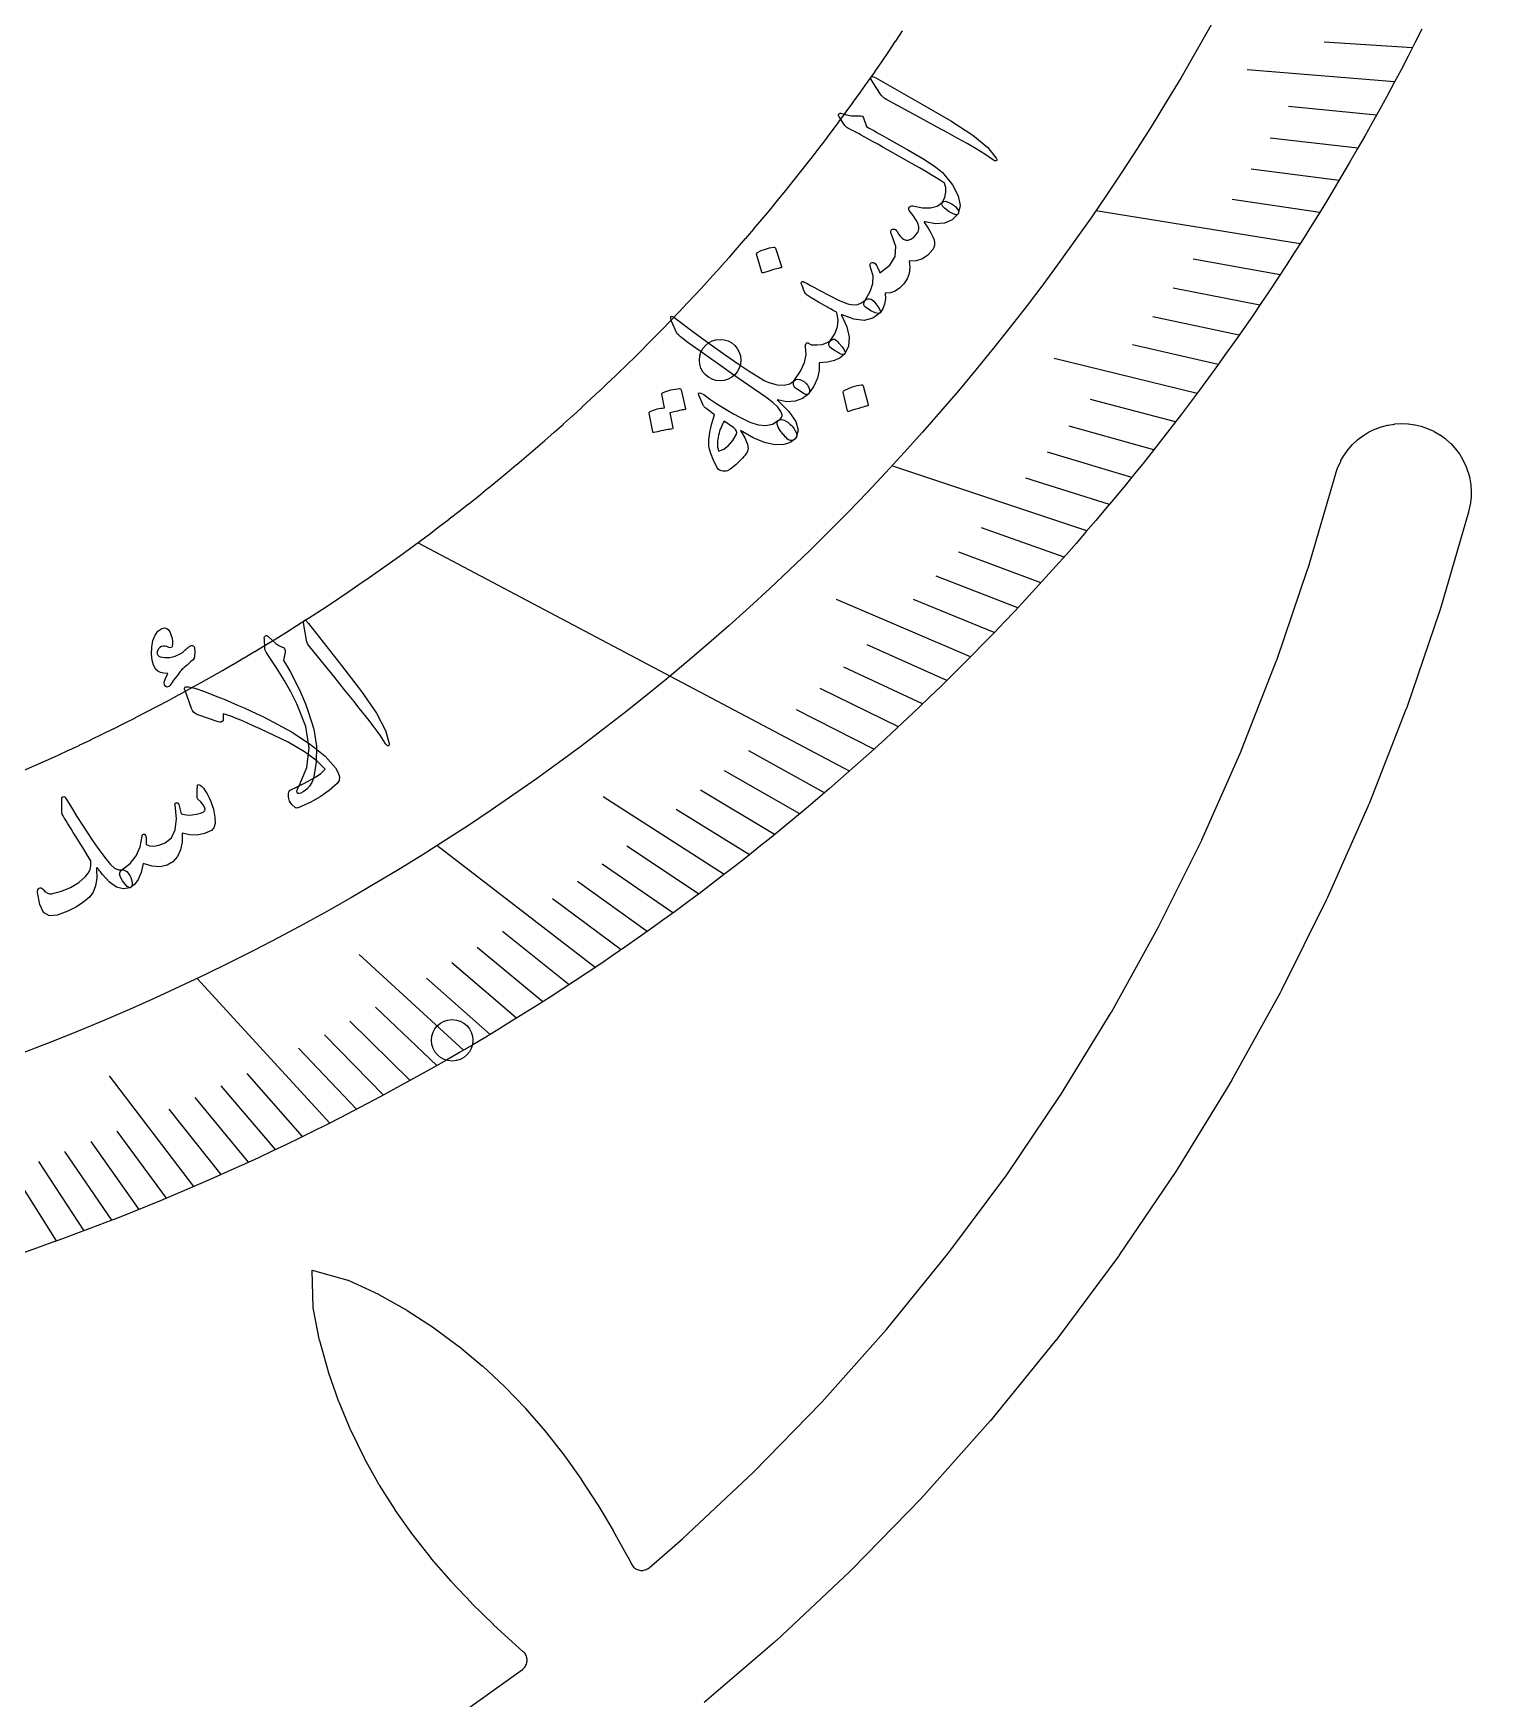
# Model space of a CAD drawing. Header units: millimetres. Extents: x -76 to 76, y -76 to 76.
# Drawn here: x 18.08 to 50.46, y -39.65 to -2.79 of the extents above; entities that cross this region are included whole.
import ezdxf

# ---------------------------------------------------------------- set-up
doc = ezdxf.new("R2010")
doc.units = ezdxf.units.MM
for name, color, linetype in [('CUT_INNER', 6, 'Continuous'), ('ENGRAVE', 7, 'Continuous'), ('ENGRAVE_FINE', 8, 'Continuous'), ('TEXT', 5, 'Continuous')]:
    doc.layers.add(name, color=color, linetype=linetype)

msp = doc.modelspace()

# ---------------------------------------------------------------- linework, layer by layer
at = {"layer": 'CUT_INNER'}
for points in [[(48.8058, -2.7056), (48.6541, -3.0046), (48.5007, -3.3026), (48.3453, -3.5997), (48.1882, -3.8959), (48.0293, -4.1911), (47.8685, -4.4853), (47.706, -4.7785), (47.5416, -5.0708), (47.3755, -5.362), (47.2075, -5.6521), (47.0378, -5.9413), (46.8664, -6.2294), (46.6931, -6.5164), (46.5181, -6.8024), (46.3414, -7.0873), (46.1629, -7.3711), (45.9827, -7.6538), (45.8007, -7.9354), (45.617, -8.2158), (45.4316, -8.4952), (45.2445, -8.7734), (45.0557, -9.0504), (44.8652, -9.3263), (44.673, -9.601), (44.4791, -9.8745), (44.2835, -10.1468), (44.0863, -10.4179), (43.8874, -10.6878), (43.6869, -10.9565), (43.4847, -11.2239), (43.2809, -11.4901), (43.0754, -11.7551), (42.8684, -12.0187), (42.6597, -12.2811), (42.4494, -12.5423), (42.2375, -12.8021), (42.024, -13.0606), (41.809, -13.3178), (41.5923, -13.5736), (41.3741, -13.8282), (41.1544, -14.0814), (40.933, -14.3332), (40.7102, -14.5837), (40.4858, -14.8328), (40.2599, -15.0805), (40.0325, -15.3269), (39.8036, -15.5718), (39.5731, -15.8153), (39.3412, -16.0574), (39.1078, -16.2981), (38.8729, -16.5374), (38.6366, -16.7752), (38.3988, -17.0115), (38.1596, -17.2464), (37.9189, -17.4798), (37.6768, -17.7117), (37.4333, -17.9421), (37.1884, -18.1711), (36.942, -18.3985), (36.6943, -18.6244), (36.4452, -18.8488), (36.1947, -19.0717), (35.9429, -19.293), (35.6897, -19.5128), (35.4352, -19.731), (35.1793, -19.9476), (34.9221, -20.1627), (34.6636, -20.3762), (34.4038, -20.5881), (34.1427, -20.7984), (33.8803, -21.0071), (33.6166, -21.2141), (33.3517, -21.4196), (33.0855, -21.6234), (32.8181, -21.8256), (32.5494, -22.0262), (32.2795, -22.225), (32.0084, -22.4223), (31.7361, -22.6178), (31.4626, -22.8117), (31.1879, -23.0039), (30.912, -23.1945), (30.635, -23.3833), (30.3568, -23.5704), (30.0775, -23.7558), (29.797, -23.9395), (29.5154, -24.1215), (29.2327, -24.3017), (28.9489, -24.4802), (28.664, -24.657), (28.3781, -24.832), (28.091, -25.0052), (27.803, -25.1767), (27.5138, -25.3464), (27.2236, -25.5144), (26.9324, -25.6805), (26.6402, -25.8449), (26.347, -26.0074), (26.0528, -26.1682), (25.7576, -26.3271), (25.4615, -26.4843), (25.1643, -26.6396), (24.8663, -26.7931), (24.5673, -26.9447), (24.2674, -27.0946), (23.9665, -27.2426), (23.6648, -27.3887), (23.3621, -27.533), (23.0586, -27.6754), (22.7543, -27.8159), (22.449, -27.9546), (22.1429, -28.0914), (21.836, -28.2263), (21.5283, -28.3594), (21.2197, -28.4905), (20.9104, -28.6198), (20.6003, -28.7471), (20.2893, -28.8726), (19.9777, -28.9961), (19.6652, -29.1178), (19.3521, -29.2375), (19.0382, -29.3552), (18.7236, -29.4711), (18.4083, -29.585), (18.0922, -29.697), (17.7756, -29.807)], [(17.8618, -19.11), (18.1114, -19.0002), (18.1128, -18.9996), (18.3618, -18.8883), (18.3632, -18.8877), (18.6115, -18.7749), (18.6129, -18.7743), (18.8605, -18.6599), (18.8618, -18.6593), (19.1087, -18.5434), (19.1101, -18.5428), (19.3563, -18.4254), (19.3577, -18.4248), (19.6031, -18.3059), (19.6045, -18.3052), (19.8492, -18.1849), (19.8506, -18.1842), (20.0945, -18.0623), (20.0959, -18.0616), (20.3391, -17.9383), (20.3405, -17.9376), (20.5829, -17.8127), (20.5843, -17.812), (20.826, -17.6857), (20.8273, -17.685), (21.0682, -17.5572), (21.0696, -17.5564), (21.3097, -17.4271), (21.311, -17.4264), (21.5504, -17.2956), (21.5517, -17.2949), (21.7902, -17.1627), (21.7915, -17.1619), (22.0292, -17.0282), (22.0306, -17.0275), (22.2674, -16.8923), (22.2688, -16.8916), (22.5048, -16.755), (22.5061, -16.7542), (22.7413, -16.6162), (22.7426, -16.6154), (22.977, -16.4759), (22.9783, -16.4751), (23.2118, -16.3342), (23.2131, -16.3334), (23.4457, -16.1911), (23.447, -16.1902), (23.6787, -16.0465), (23.68, -16.0457), (23.9109, -15.9005), (23.9122, -15.8997), (24.1421, -15.753), (24.1434, -15.7522), (24.3725, -15.6042), (24.3737, -15.6034), (24.6019, -15.454), (24.6032, -15.4531), (24.8304, -15.3023), (24.8316, -15.3014), (25.0579, -15.1492), (25.0592, -15.1484), (25.2845, -14.9948), (25.2858, -14.9939), (25.5102, -14.839), (25.5115, -14.8381), (25.7349, -14.6817), (25.7362, -14.6809), (25.9586, -14.5231), (25.9599, -14.5223), (26.1814, -14.3632), (26.1826, -14.3623), (26.4032, -14.2019), (26.4044, -14.2009), (26.6239, -14.0392), (26.6252, -14.0383), (26.8437, -13.8751), (26.8449, -13.8742), (27.0625, -13.7097), (27.0637, -13.7088), (27.2802, -13.543), (27.2814, -13.5421), (27.4969, -13.375), (27.4982, -13.374), (27.7126, -13.2056), (27.7138, -13.2046), (27.9273, -13.0349), (27.9285, -13.0339), (28.1409, -12.8629), (28.142, -12.8619), (28.3534, -12.6895), (28.3546, -12.6886), (28.5648, -12.5149), (28.566, -12.5139), (28.7752, -12.339), (28.7764, -12.338), (28.9845, -12.1618), (28.9857, -12.1608), (29.1927, -11.9833), (29.1939, -11.9823), (29.3999, -11.8036), (29.401, -11.8025), (29.6059, -11.6225), (29.607, -11.6215), (29.8107, -11.4402), (29.8119, -11.4392), (30.0145, -11.2567), (30.0157, -11.2557), (30.2172, -11.0719), (30.2183, -11.0709), (30.4187, -10.8859), (30.4198, -10.8848), (30.619, -10.6986), (30.6201, -10.6976), (30.8182, -10.5101), (30.8193, -10.5091), (31.0163, -10.3204), (31.0174, -10.3194), (31.2131, -10.1295), (31.2142, -10.1284), (31.4088, -9.9374), (31.4099, -9.9363), (31.6033, -9.7441), (31.6044, -9.743), (31.7967, -9.5496), (31.7977, -9.5485), (31.9888, -9.3539), (31.9899, -9.3528), (32.1797, -9.157), (32.1808, -9.1559), (32.3694, -8.959), (32.3705, -8.9578), (32.5579, -8.7598), (32.559, -8.7586), (32.7452, -8.5594), (32.7462, -8.5583), (32.9312, -8.3579), (32.9323, -8.3568), (33.116, -8.1553), (33.1171, -8.1542), (33.2996, -7.9515), (33.3006, -7.9504), (33.4819, -7.7466), (33.4829, -7.7455), (33.6629, -7.5406), (33.6639, -7.5395), (33.8427, -7.3335), (33.8437, -7.3324), (34.0212, -7.1253), (34.0222, -7.1242), (34.1984, -6.916), (34.1994, -6.9149), (34.3743, -6.7057), (34.3753, -6.7045), (34.5489, -6.4942), (34.5499, -6.493), (34.7223, -6.2817), (34.7232, -6.2805), (34.8943, -6.0681), (34.8952, -6.0669), (35.065, -5.8535), (35.0659, -5.8523), (35.2344, -5.6378), (35.2353, -5.6366), (35.4024, -5.4211), (35.4034, -5.4199), (35.5692, -5.2033), (35.5701, -5.2021), (35.7346, -4.9846), (35.7355, -4.9834), (35.8986, -4.7648), (35.8995, -4.7636), (36.0613, -4.544), (36.0622, -4.5428), (36.2226, -4.3223), (36.2235, -4.321), (36.3826, -4.0995), (36.3835, -4.0983), (36.5412, -3.8758), (36.5421, -3.8745), (36.6984, -3.6511), (36.6993, -3.6498), (36.8543, -3.4254), (36.8552, -3.4242), (37.0087, -3.1988), (37.0096, -3.1976), (37.1618, -2.9713), (37.1627, -2.97), (37.3135, -2.7428)], [(27.3767, -40.0898), (28.9019, -38.9981), (28.9215, -38.9825), (28.9395, -38.9651), (28.9556, -38.9459), (28.9697, -38.9252), (28.9817, -38.9032), (28.9914, -38.8801), (28.9988, -38.8562), (29.0037, -38.8316), (29.0061, -38.8067), (29.006, -38.7816), (29.0035, -38.7567), (28.9984, -38.7322), (28.9909, -38.7083), (28.9811, -38.6852), (28.969, -38.6633), (28.9548, -38.6427), (28.9386, -38.6236), (28.9205, -38.6062), (28.7589, -38.4656), (28.7562, -38.4632), (28.2637, -38.009), (28.2607, -38.0062), (27.7863, -37.5385), (27.783, -37.5351), (27.3289, -37.0521), (27.3254, -37.0482), (26.8937, -36.5484), (26.8901, -36.544), (26.4826, -36.0257), (26.4789, -36.0208), (26.0972, -35.4828), (26.0936, -35.4774), (25.7392, -34.9183), (25.7357, -34.9124), (25.41, -34.3311), (25.4068, -34.3249), (25.1111, -33.7201), (25.1081, -33.7135), (24.8441, -33.0841), (24.8414, -33.0771), (24.6113, -32.4214), (24.6089, -32.4137), (24.417, -31.729), (24.4147, -31.7196), (24.2715, -30.9978), (24.2707, -30.9926), (24.2703, -30.9874), (24.2471, -30.1715), (24.2472, -30.1657), (24.2529, -30.167), (25.04, -30.3832), (25.0449, -30.3847), (25.0498, -30.3868), (25.717, -30.6972), (25.7256, -30.7016), (26.3452, -31.0505), (26.352, -31.0547), (26.9344, -31.4339), (26.9405, -31.4381), (27.4894, -31.844), (27.495, -31.8485), (28.0124, -32.2792), (28.0176, -32.2838), (28.5051, -32.7382), (28.5099, -32.743), (28.9689, -33.2199), (28.9733, -33.2247), (29.4054, -33.7232), (29.4093, -33.7279), (29.816, -34.2468), (29.8195, -34.2514), (30.2026, -34.7894), (30.2055, -34.7937), (30.5669, -35.3494), (30.5694, -35.3534), (30.9112, -35.9252), (30.9132, -35.9289), (31.2375, -36.5151), (31.2392, -36.5183), (31.3189, -36.6727), (31.3315, -36.6944), (31.3462, -36.7146), (31.3629, -36.7334), (31.3813, -36.7503), (31.4014, -36.7653), (31.4228, -36.7783), (31.4454, -36.789), (31.469, -36.7974), (31.4934, -36.8034), (31.5182, -36.807), (31.5432, -36.808), (31.5682, -36.8066), (31.5929, -36.8026), (31.6171, -36.7962), (31.6406, -36.7874), (31.663, -36.7763), (31.6843, -36.763), (31.7041, -36.7476), (32.4472, -36.1089), (32.4554, -36.1015), (34.017, -34.6341), (34.0249, -34.6263), (35.5198, -33.0911), (35.5274, -33.0829), (36.9527, -31.4829), (36.9599, -31.4744), (38.3128, -29.8127), (38.3197, -29.804), (39.5976, -28.0839), (39.604, -28.0749), (40.8044, -26.2998), (40.8104, -26.2905), (41.9308, -24.4639), (41.9364, -24.4543), (42.9747, -22.5798), (42.9799, -22.57), (43.934, -20.6513), (43.9387, -20.6413), (44.8068, -18.6822), (44.8111, -18.6719), (45.5914, -16.6762), (45.5952, -16.6658), (46.2863, -14.6375), (46.2896, -14.6269), (46.9002, -12.5349), (46.9021, -12.5291), (46.9482, -12.3959), (46.9527, -12.3845), (47.0104, -12.2592), (47.016, -12.2484), (47.0857, -12.1294), (47.0924, -12.1191), (47.1733, -12.0075), (47.181, -11.998), (47.2725, -11.8948), (47.2811, -11.8861), (47.3823, -11.7924), (47.3916, -11.7845), (47.5015, -11.7012), (47.5116, -11.6943), (47.6291, -11.6222), (47.6399, -11.6163), (47.7639, -11.556), (47.7752, -11.5512), (47.9045, -11.5034), (47.9162, -11.4997), (48.0496, -11.4648), (48.0616, -11.4623), (48.1977, -11.4406), (48.2099, -11.4393), (48.3475, -11.4311), (48.3598, -11.431), (48.4976, -11.4363), (48.5098, -11.4374), (48.6464, -11.4561), (48.6584, -11.4584), (48.7925, -11.4905), (48.8043, -11.4939), (48.9346, -11.539), (48.9459, -11.5436), (49.0712, -11.6012), (49.0821, -11.6069), (49.2011, -11.6765), (49.2113, -11.6832), (49.3229, -11.7642), (49.3325, -11.7718), (49.4356, -11.8634), (49.4444, -11.8719), (49.538, -11.9731), (49.5459, -11.9825), (49.6292, -12.0924), (49.6361, -12.1025), (49.7082, -12.22), (49.7141, -12.2307), (49.7744, -12.3548), (49.7792, -12.366), (49.827, -12.4953), (49.8307, -12.507), (49.8656, -12.6404), (49.8681, -12.6524), (49.8898, -12.7886), (49.8911, -12.8008), (49.8993, -12.9384), (49.8995, -12.9507), (49.8942, -13.0884), (49.8931, -13.1006), (49.8743, -13.2372), (49.872, -13.2493), (49.8392, -13.3863), (49.8376, -13.3923), (49.2164, -15.5208), (49.2156, -15.5235), (49.1959, -15.5856), (49.1951, -15.5882), (48.4795, -17.6887), (48.4785, -17.6913), (48.4562, -17.7525), (48.4552, -17.7551), (47.6471, -19.8218), (47.6461, -19.8243), (47.621, -19.8844), (47.6199, -19.887), (46.7209, -21.9158), (46.7198, -21.9183), (46.6921, -21.9772), (46.6909, -21.9797), (45.7028, -23.9667), (45.7015, -23.9691), (45.6713, -24.0268), (45.6699, -24.0292), (44.5947, -25.9704), (44.5933, -25.9728), (44.5605, -26.029), (44.5591, -26.0314), (43.3988, -27.923), (43.3973, -27.9253), (43.3621, -27.98), (43.3605, -27.9824), (42.1175, -29.8206), (42.1159, -29.8228), (42.0782, -29.876), (42.0766, -29.8782), (40.7532, -31.6595), (40.7516, -31.6617), (40.7116, -31.7131), (40.7098, -31.7152), (39.3088, -33.436), (39.307, -33.4382), (39.2648, -33.4877), (39.2629, -33.4898), (37.7869, -35.1468), (37.785, -35.1489), (37.7407, -35.1965), (37.7387, -35.1985), (36.1907, -36.7884), (36.1887, -36.7903), (36.1423, -36.836), (36.1403, -36.8379), (34.5232, -38.3575), (34.5211, -38.3594), (34.4727, -38.4029), (34.4706, -38.4047), (32.9244, -39.7337)]]:
    msp.add_lwpolyline(points, dxfattribs=at)
at = {"layer": 'ENGRAVE'}
for points in [[(46.1118, -7.4517), (41.5886, -6.7207)], [(41.3922, -13.8072), (37.0792, -12.3686)], [(36.1381, -19.1217), (26.5859, -14.0674)], [(18.5952, -29.5177), (13.1404, -20.859)], [(30.5134, -23.4654), (27.0058, -20.768)], [(24.6374, -26.9094), (21.6982, -23.6992)]]:
    msp.add_lwpolyline(points, dxfattribs=at)
for centre, radius in [((0, 21.8604), 50.4627), ((33.2773, -10.0262), 0.459), ((27.3477, -25.0781), 0.459)]:
    msp.add_circle(centre, radius, dxfattribs=at)
at = {"layer": 'ENGRAVE_FINE'}
for points in [[(48.5978, -3.1145), (46.643, -2.9892)], [(48.2047, -3.8651), (44.9437, -3.6037)], [(47.8027, -4.6046), (45.8539, -4.4169)], [(47.3921, -5.333), (45.4472, -5.1142)], [(46.9732, -6.0503), (45.0329, -5.8004)], [(46.5464, -6.7565), (44.6111, -6.4756)], [(45.6697, -8.1358), (43.7463, -7.7932)], [(45.2203, -8.8091), (43.3038, -8.4357)], [(44.7639, -9.4714), (42.8549, -9.0675)], [(44.3008, -10.1229), (42.3998, -9.6885)], [(43.8311, -10.7636), (40.6703, -9.9874)], [(43.3551, -11.3936), (41.4719, -10.8987)], [(42.873, -12.0128), (40.9996, -11.4879)], [(42.385, -12.6215), (40.5219, -12.0667)], [(41.8914, -13.2196), (40.0392, -12.6351)], [(40.8877, -14.3844), (39.059, -13.7411)], [(40.3781, -14.9513), (38.5621, -14.2788)], [(39.8636, -15.5078), (38.0607, -14.8065)], [(38.8205, -16.5904), (35.8566, -15.3237)], [(39.3443, -16.0542), (37.5551, -15.3241)], [(38.2922, -17.1165), (36.5321, -16.3297)], [(37.7597, -17.6326), (36.0149, -16.8178)], [(37.2231, -18.1388), (35.4941, -17.2963)], [(36.6825, -18.6352), (34.9699, -17.7651)], [(35.59, -19.5986), (33.9118, -18.6744)], [(35.0384, -20.0658), (33.3781, -19.115)], [(33.3637, -21.4103), (30.6871, -19.6927)], [(34.4834, -20.5234), (32.8415, -19.5462)], [(33.9251, -20.9716), (32.3022, -19.9684)], [(32.7993, -21.8397), (31.2157, -20.7853)], [(32.2319, -22.2599), (30.6687, -21.1803)], [(31.6617, -22.6708), (30.1195, -21.5665)], [(31.0889, -23.0726), (29.568, -21.9439)], [(29.9355, -23.8491), (28.4587, -22.6725)], [(27.6008, -25.2956), (25.2926, -23.1801)], [(29.3552, -24.2239), (27.9011, -23.024)], [(28.7726, -24.5899), (27.3416, -23.367)], [(28.1878, -24.9471), (26.7804, -23.7015)], [(26.421, -25.9666), (25.0869, -24.6555)], [(27.0119, -25.6354), (25.6529, -24.3457)], [(25.8282, -26.2893), (24.5194, -24.9571)], [(25.2337, -26.6036), (23.9504, -25.2507)], [(21.6328, -28.3145), (19.7622, -25.8661)], [(23.44, -27.4961), (22.236, -26.0837)], [(24.0395, -27.2069), (22.8087, -25.8139)], [(22.839, -27.777), (21.6622, -26.3457)], [(22.2366, -28.0498), (21.0872, -26.6)], [(21.0277, -28.5711), (19.9343, -27.0855)], [(19.8137, -29.0602), (18.7777, -27.5408)], [(20.4213, -28.8196), (19.3565, -27.3169)], [(19.205, -29.2929), (18.1981, -27.7572)]]:
    msp.add_lwpolyline(points, dxfattribs=at)
at = {"layer": 'TEXT'}
for points in [[(36.6629, -3.8896), (36.6151, -3.8027), (36.6096, -3.756), (36.6465, -3.7494), (36.7259, -3.7829), (37.7542, -4.3693), (38.3857, -4.7285), (38.8693, -5.0455), (39.2039, -5.322), (39.3888, -5.5586), (39.3988, -5.5854), (39.4009, -5.6044), (39.3952, -5.6158), (39.3817, -5.6194), (39.3652, -5.6183), (39.3467, -5.6129), (39.3261, -5.603), (39.3034, -5.5886), (39.1325, -5.4693), (38.9457, -5.3507), (38.7431, -5.2327), (38.5247, -5.1151), (38.4684, -5.0833), (38.3152, -4.999), (38.0653, -4.8619), (37.719, -4.6716), (36.948, -4.2536), (36.9089, -4.2287), (36.8753, -4.2022), (36.8474, -4.174), (36.825, -4.1441)], [(36.0379, -4.8382), (35.9932, -4.7667), (35.9574, -4.7104), (35.9305, -4.6693), (35.9126, -4.6434), (35.9021, -4.6257), (35.8973, -4.6094), (35.8982, -4.5945), (35.9048, -4.581), (35.9172, -4.5693), (35.9327, -4.5634), (35.9514, -4.5633), (35.9733, -4.5692), (36.0789, -4.5996), (36.1807, -4.6179), (36.2787, -4.6239), (36.373, -4.6177), (36.4017, -4.6176), (36.4257, -4.6291), (36.4451, -4.652), (36.4597, -4.6866), (36.5204, -4.8565), (36.5784, -4.8903), (36.6354, -4.9234), (36.6915, -4.9558), (36.7466, -4.9874), (36.8007, -5.0183), (36.8539, -5.0485), (36.9061, -5.078), (36.9574, -5.1067), (37.4322, -5.3723), (37.7973, -5.5882), (38.0522, -5.7551), (38.1966, -5.8737), (38.4165, -6.1466), (38.5475, -6.3908), (38.5897, -6.6061), (38.5431, -6.7918), (38.5401, -6.7958), (38.5372, -6.7997), (38.5343, -6.8036), (38.5314, -6.8076), (38.4923, -6.8148), (38.4314, -6.7927), (38.3489, -6.7414), (38.2446, -6.661), (38.2082, -6.6282), (38.1879, -6.596), (38.1837, -6.5644), (38.1955, -6.5335), (38.2493, -6.4199), (38.2747, -6.3112), (38.2715, -6.2073), (38.2399, -6.1084), (38.1562, -6.0522), (38.0593, -5.9905), (37.9494, -5.9233), (37.8264, -5.8504), (37.691, -5.7721), (37.5439, -5.6884), (37.3851, -5.5993), (37.2147, -5.5046), (37.0482, -5.4102), (36.8983, -5.3257), (36.765, -5.251), (36.6483, -5.1863), (36.5485, -5.131), (36.466, -5.0848), (36.4007, -5.0477), (36.3526, -5.0197), (36.1047, -4.8935), (36.0821, -4.8785), (36.0635, -4.8643), (36.0487, -4.8509), (36.0379, -4.8382)], [(36.6133, -8.0012), (36.6026, -7.9729), (36.5968, -7.9472), (36.5959, -7.924), (36.6, -7.9032), (36.6087, -7.8863), (36.6218, -7.8745), (36.6393, -7.8677), (36.6612, -7.8661), (36.6844, -7.8713), (36.706, -7.8853), (36.7259, -7.908), (36.7441, -7.9395), (36.7514, -7.9577), (36.7594, -7.976), (36.768, -7.9945), (36.7773, -8.0131), (36.7866, -8.0322), (36.7954, -8.052), (36.8035, -8.0725), (36.8111, -8.0936), (37.0352, -7.9261), (37.1543, -7.7306), (37.1681, -7.5085), (37.0764, -7.2608), (37.065, -7.2331), (37.0581, -7.2082), (37.0559, -7.1862), (37.0582, -7.1671), (37.0664, -7.1498), (37.0786, -7.1372), (37.0947, -7.1293), (37.1149, -7.1259), (37.1364, -7.1287), (37.1567, -7.1388), (37.1758, -7.1564), (37.1937, -7.1814), (37.2346, -7.2447), (37.2717, -7.2944), (37.305, -7.3305), (37.3346, -7.3528), (37.3863, -7.3721), (37.4415, -7.3703), (37.5003, -7.3473), (37.5625, -7.303), (37.6188, -7.2461), (37.6569, -7.1889), (37.6769, -7.1314), (37.6786, -7.0739), (37.6597, -7.0082), (37.6174, -6.9263), (37.5519, -6.8283), (37.463, -6.7142), (37.4529, -6.6997), (37.4503, -6.6833), (37.4551, -6.6651), (37.4674, -6.645), (37.4838, -6.6273), (37.5012, -6.6164), (37.5195, -6.6122), (37.5388, -6.6147), (37.753, -6.659), (37.9346, -6.6595), (38.0831, -6.6163), (38.1984, -6.5296), (38.2253, -6.5136), (38.2605, -6.5105), (38.304, -6.5205), (38.3559, -6.5434), (38.4093, -6.5719), (38.4543, -6.6026), (38.491, -6.6354), (38.5193, -6.6705), (38.5419, -6.7071), (38.554, -6.7389), (38.5553, -6.7658), (38.546, -6.7879), (38.41, -6.9204), (38.2422, -6.9948), (38.0432, -7.0111), (37.8133, -6.9692), (37.8015, -6.9667), (37.7952, -6.9691), (37.7942, -6.9764), (37.7985, -6.9885), (37.88, -7.1073), (37.9431, -7.2093), (37.9881, -7.2946), (38.0148, -7.3629), (38.0251, -7.423), (38.0237, -7.4795), (38.0105, -7.5325), (37.9856, -7.5819), (37.877, -7.7044), (37.7533, -7.7878), (37.6148, -7.8319), (37.4619, -7.8367), (37.475, -7.9758), (37.4592, -8.1065), (37.4146, -8.2285), (37.3411, -8.3416), (37.2507, -8.4344), (37.1524, -8.4993), (37.0464, -8.5363), (36.9327, -8.5453), (36.9344, -8.6722), (36.9157, -8.7867), (36.8768, -8.8885), (36.8176, -8.9776), (36.7752, -8.9969), (36.7078, -8.9831), (36.6156, -8.9363), (36.4984, -8.8564), (36.4688, -8.8248), (36.4568, -8.7881), (36.4624, -8.7463), (36.4856, -8.6996), (36.5996, -8.5092), (36.6587, -8.3291), (36.6632, -8.1597), (36.6133, -8.0012)], [(34.0856, -7.6805), (34.0848, -7.6722), (34.0873, -7.6637), (34.0932, -7.6551), (34.1024, -7.6463), (34.1896, -7.6033), (34.2798, -7.5695), (34.3729, -7.5449), (34.4692, -7.5295), (34.4812, -7.5302), (34.4906, -7.534), (34.4973, -7.5409), (34.5015, -7.5509), (34.6371, -7.9547), (34.6384, -7.9666), (34.6331, -7.9759), (34.6214, -7.9827), (34.603, -7.9869), (34.5872, -7.9906), (34.5627, -7.9968), (34.5297, -8.0056), (34.488, -8.017), (34.4374, -8.0312), (34.3775, -8.0489), (34.3081, -8.0698), (34.2295, -8.094), (34.2179, -8.0963), (34.2094, -8.095), (34.204, -8.0903), (34.2016, -8.082)], [(35.2008, -8.5905), (35.1855, -8.5756), (35.1679, -8.5494), (35.1482, -8.512), (35.1263, -8.4633), (35.1071, -8.4151), (35.092, -8.3759), (35.081, -8.3458), (35.0742, -8.3247), (35.0771, -8.2984), (35.0913, -8.2864), (35.1169, -8.289), (35.1538, -8.3059), (35.1776, -8.3191), (35.2062, -8.3345), (35.2397, -8.352), (35.278, -8.3718), (35.3205, -8.394), (35.3667, -8.4189), (35.4166, -8.4465), (35.47, -8.4768), (35.6979, -8.5972), (35.8833, -8.6893), (36.0261, -8.7535), (36.1263, -8.7898), (36.2286, -8.8044), (36.3227, -8.7942), (36.4084, -8.7592), (36.4856, -8.6996), (36.5073, -8.6821), (36.5312, -8.6712), (36.5575, -8.667), (36.586, -8.6694), (36.6181, -8.6788), (36.6484, -8.6961), (36.6767, -8.7213), (36.7031, -8.7544), (36.7662, -8.8365), (36.8063, -8.9011), (36.8234, -8.9482), (36.8176, -8.9776), (36.6604, -9.0996), (36.4675, -9.1482), (36.2394, -9.1232), (35.9765, -9.0246), (35.9665, -9.022), (35.9609, -9.0224), (35.9599, -9.0259), (35.9634, -9.0325), (36.0802, -9.2876), (36.1315, -9.5151), (36.1174, -9.7144), (36.038, -9.8852), (36.0231, -9.8994), (36.0038, -9.9057), (35.9803, -9.9042), (35.9525, -9.8948), (35.9168, -9.8767), (35.873, -9.8522), (35.8211, -9.8214), (35.7612, -9.7843), (35.7089, -9.7413), (35.6835, -9.696), (35.6848, -9.6486), (35.713, -9.5989), (35.8183, -9.4429), (35.8785, -9.2873), (35.8935, -9.1325), (35.8637, -8.9787), (35.853, -8.9671), (35.8256, -8.9491), (35.7816, -8.9247), (35.7208, -8.8939), (35.6832, -8.8748), (35.6378, -8.8502), (35.5845, -8.8199), (35.5233, -8.7839), (35.4544, -8.7428), (35.3776, -8.6968), (35.2931, -8.6461), (35.2008, -8.5905)], [(34.6078, -11.5842), (34.5647, -11.5084), (34.5431, -11.4467), (34.5431, -11.3991), (34.5646, -11.3654), (34.6045, -11.3295), (34.6324, -11.2965), (34.6483, -11.2664), (34.6522, -11.2393), (34.6246, -11.1597), (34.5543, -11.0682), (34.4414, -10.9648), (34.286, -10.8493), (33.9124, -10.5899), (33.5807, -10.3579), (33.2908, -10.1535), (33.0424, -9.977), (32.8352, -9.8288), (32.6687, -9.7094), (32.5428, -9.6189), (32.4575, -9.5575), (32.4032, -9.5145), (32.3603, -9.4762), (32.3289, -9.4425), (32.3088, -9.4135), (32.1988, -9.1673), (32.1843, -9.0995), (32.1881, -9.0621), (32.2104, -9.055), (32.251, -9.0782), (32.6767, -9.3966), (33.0564, -9.6747), (33.3899, -9.9127), (33.6768, -10.1109), (33.9168, -10.2701), (34.1096, -10.3913), (34.255, -10.4745), (34.3528, -10.5201), (34.5369, -10.5702), (34.6932, -10.5793), (34.8215, -10.5476), (34.9216, -10.4752), (34.9535, -10.4526), (34.9933, -10.4455), (35.0409, -10.4538), (35.0963, -10.4776), (35.1418, -10.5058), (35.1807, -10.5404), (35.2129, -10.5813), (35.2385, -10.6286), (35.2539, -10.674), (35.2591, -10.7126), (35.2543, -10.7444), (35.2394, -10.7694), (35.1032, -10.878), (34.9416, -10.9371), (34.7549, -10.9468), (34.5435, -10.9068), (34.7975, -11.1643), (34.9524, -11.3881), (35.0078, -11.5785), (34.9635, -11.7351), (34.9408, -11.7648), (34.9172, -11.7868), (34.8926, -11.8009), (34.8672, -11.8073), (34.8357, -11.8066), (34.8034, -11.7955), (34.7701, -11.7741), (34.736, -11.7423), (34.7188, -11.7223), (34.7018, -11.7024), (34.685, -11.6828), (34.6684, -11.6633), (34.6523, -11.6439), (34.6368, -11.6242), (34.622, -11.6043), (34.6078, -11.5842)], [(35.713, -9.5989), (35.7478, -9.5781), (35.7761, -9.5654), (35.7981, -9.5609), (35.8138, -9.5645), (35.8324, -9.576), (35.8531, -9.5926), (35.8759, -9.6141), (35.9006, -9.6407), (35.9753, -9.731), (36.0231, -9.8019), (36.044, -9.8533), (36.038, -9.8852), (35.9366, -9.9723), (35.8076, -10.0346), (35.6512, -10.072), (35.4676, -10.0842), (35.4707, -10.2563), (35.4332, -10.4286), (35.355, -10.601), (35.236, -10.773), (35.2175, -10.7864), (35.1953, -10.7904), (35.1694, -10.7852), (35.1398, -10.7707), (34.9651, -10.6617), (34.9457, -10.6495), (34.9291, -10.6315), (34.9154, -10.6079), (34.9044, -10.5786), (34.8995, -10.5521), (34.9002, -10.5266), (34.9064, -10.5022), (34.9183, -10.4788), (35.058, -10.2739), (35.1457, -10.0814), (35.1819, -9.9017), (35.1667, -9.7352), (35.163, -9.7141), (35.1646, -9.6944), (35.1713, -9.6761), (35.1832, -9.6592), (35.1978, -9.6469), (35.2129, -9.6422), (35.2285, -9.6451), (35.2444, -9.6557), (35.2582, -9.6673), (35.2711, -9.6764), (35.283, -9.6829), (35.2939, -9.687), (35.4205, -9.691), (35.5326, -9.6776), (35.6302, -9.6469), (35.713, -9.5989)], [(31.9859, -10.7828), (31.9858, -10.7744), (31.9892, -10.7661), (31.9958, -10.7579), (32.0058, -10.7497), (32.051, -10.7302), (32.0964, -10.7129), (32.1421, -10.6979), (32.188, -10.6851), (32.2345, -10.6746), (32.2821, -10.6664), (32.3308, -10.6604), (32.3806, -10.6567), (32.3928, -10.6585), (32.4025, -10.6637), (32.4097, -10.6722), (32.4145, -10.6841), (32.5114, -11.1029), (32.5103, -11.1107), (32.5038, -11.1171), (32.4918, -11.1222), (32.4743, -11.1259), (32.4607, -11.1268), (32.4402, -11.13), (32.4127, -11.1353), (32.3783, -11.1427), (32.3365, -11.1523), (32.2869, -11.164), (32.2295, -11.1778), (32.1644, -11.1936), (32.2331, -11.5224), (32.2332, -11.5345), (32.227, -11.5434), (32.2144, -11.5492), (32.1956, -11.5518), (32.1794, -11.5542), (32.1542, -11.5583), (32.1202, -11.5643), (32.0773, -11.5722), (32.0251, -11.5822), (31.9632, -11.5948), (31.8915, -11.61), (31.8102, -11.6276), (31.7999, -11.6274), (31.7926, -11.6244), (31.7882, -11.6186), (31.7869, -11.6099), (31.7108, -11.1969), (31.7108, -11.1886), (31.7142, -11.1803), (31.721, -11.1721), (31.7311, -11.1641), (31.7684, -11.1464), (31.8063, -11.1309), (31.8448, -11.1178), (31.884, -11.1069), (31.9235, -11.0982), (31.9633, -11.0912), (32.0033, -11.0861), (32.0435, -11.0829)], [(36.0031, -10.7333), (36.0028, -10.7247), (36.006, -10.7158), (36.0126, -10.7068), (36.0226, -10.6975), (36.1153, -10.6513), (36.2105, -10.6146), (36.3083, -10.5875), (36.4086, -10.5699), (36.421, -10.5705), (36.4304, -10.5743), (36.437, -10.5814), (36.4407, -10.5918), (36.5565, -11.0108), (36.5571, -11.0232), (36.5511, -11.033), (36.5385, -11.0402), (36.5193, -11.0449), (36.5027, -11.0489), (36.4771, -11.0558), (36.4424, -11.0655), (36.3987, -11.0779), (36.3456, -11.0936), (36.2826, -11.1129), (36.2097, -11.1358), (36.1269, -11.1622), (36.1149, -11.1647), (36.1062, -11.1635), (36.1008, -11.1587), (36.0989, -11.1501)], [(33.9382, -11.3959), (34.1214, -11.4586), (34.2869, -11.4744), (34.4348, -11.4433), (34.5646, -11.3654), (34.6015, -11.3453), (34.6441, -11.3417), (34.6926, -11.3546), (34.7468, -11.384), (34.7726, -11.4027), (34.798, -11.4227), (34.823, -11.4441), (34.8475, -11.4667), (34.871, -11.4909), (34.8928, -11.5168), (34.9129, -11.5446), (34.9313, -11.5741), (34.9584, -11.6257), (34.9734, -11.6692), (34.9762, -11.7045), (34.9669, -11.7316), (34.9096, -11.7911), (34.844, -11.8383), (34.7701, -11.873), (34.688, -11.8954), (34.4884, -11.898), (34.2622, -11.8473), (34.0095, -11.7433), (33.7305, -11.5861), (33.8269, -11.7486), (33.8837, -11.8825), (33.9011, -11.9878), (33.879, -12.0643), (33.8569, -12.0957), (33.8324, -12.1277), (33.8056, -12.1603), (33.7763, -12.1936), (33.7444, -12.2278), (33.7097, -12.2629), (33.6721, -12.2992), (33.6317, -12.3364), (33.555, -12.4025), (33.4923, -12.4495), (33.4436, -12.4776), (33.4091, -12.4868), (33.3369, -12.4857), (33.2783, -12.4696), (33.2334, -12.4386), (33.2021, -12.3927), (33.1274, -12.2272), (33.0735, -12.095), (33.0407, -11.9959), (33.029, -11.93), (33.0273, -11.855), (33.0307, -11.7768), (33.039, -11.6952), (33.0523, -11.6103), (33.0705, -11.522), (33.0936, -11.4305), (33.1216, -11.3355), (33.1544, -11.2372), (32.998, -11.1214), (32.98, -11.1066), (32.9636, -11.0929), (32.9486, -11.0803), (32.9351, -11.0687), (32.9235, -11.0577), (32.9142, -11.047), (32.9073, -11.0365), (32.9027, -11.0262), (32.8095, -10.7994), (32.8017, -10.7646), (32.8165, -10.7514), (32.8539, -10.7598), (32.914, -10.7898), (33.0507, -10.8868), (33.1852, -10.9775), (33.3175, -11.0619), (33.4475, -11.14), (33.5748, -11.2122), (33.6991, -11.2789), (33.8202, -11.3401), (33.9382, -11.3959)], [(33.3655, -11.3799), (33.3485, -11.4114), (33.3315, -11.4446), (33.3145, -11.4795), (33.2975, -11.5161), (33.2812, -11.5548), (33.2667, -11.596), (33.2537, -11.6398), (33.2424, -11.6862), (33.2317, -11.7319), (33.2239, -11.7772), (33.2191, -11.8222), (33.2172, -11.8667), (33.2184, -11.9106), (33.2231, -11.9537), (33.2311, -11.996), (33.2425, -12.0375), (33.3562, -11.9953), (33.4608, -11.9186), (33.556, -11.8074), (33.6416, -11.6619), (33.647, -11.6313), (33.6391, -11.5979), (33.618, -11.5615), (33.5837, -11.5223)], [(24.0716, -15.9257), (24.0605, -15.8272), (24.0733, -15.7819), (24.1099, -15.7899), (24.1705, -15.8511), (24.8975, -16.7853), (25.3442, -17.3583), (25.6703, -17.8358), (25.8743, -18.2189), (25.955, -18.5082), (25.954, -18.5367), (25.9487, -18.5552), (25.9391, -18.5635), (25.9252, -18.5617), (25.9103, -18.5544), (25.8953, -18.5422), (25.88, -18.5252), (25.8645, -18.5034), (25.7521, -18.3279), (25.6247, -18.147), (25.4824, -17.9606), (25.3253, -17.7687), (25.2854, -17.7178), (25.1759, -17.5814), (24.9972, -17.3594), (24.7496, -17.0514), (24.1963, -16.3709), (24.1696, -16.333), (24.1487, -16.2957), (24.1337, -16.259), (24.1244, -16.2228)], [(21.614, -16.6565), (21.5684, -16.6955), (21.5262, -16.7318), (21.4874, -16.7655), (21.4519, -16.7966), (21.4202, -16.8252), (21.3926, -16.8514), (21.3692, -16.8753), (21.35, -16.8969), (21.331, -16.9199), (21.3084, -16.9479), (21.2821, -16.9811), (21.2521, -17.0193), (21.2185, -17.0628), (21.1814, -17.1119), (21.1409, -17.1666), (21.0968, -17.2268), (21.0772, -17.2483), (21.0565, -17.2595), (21.0347, -17.2603), (21.0118, -17.2507), (20.9813, -17.2135), (20.9784, -17.1526), (21.003, -17.0679), (21.055, -16.9595), (20.9681, -16.9552), (20.8955, -16.939), (20.837, -16.911), (20.7927, -16.8713), (20.7393, -16.7802), (20.7063, -16.6678), (20.6934, -16.5344), (20.7003, -16.38), (20.7266, -16.2305), (20.7725, -16.1119), (20.838, -16.0242), (20.9234, -15.9671), (20.981, -15.9531), (21.0308, -15.9626), (21.0729, -15.9956), (21.1072, -16.0522), (21.1333, -16.1196), (21.1506, -16.185), (21.1591, -16.2484), (21.1588, -16.3098), (21.1507, -16.3573), (21.1343, -16.3852), (21.1097, -16.3937), (21.0769, -16.3826), (21.035, -16.3621), (20.9942, -16.3526), (20.9545, -16.3541), (20.9157, -16.3668), (20.8789, -16.3869), (20.851, -16.4131), (20.8321, -16.4453), (20.8222, -16.4835), (20.8214, -16.5236), (20.8318, -16.555), (20.8532, -16.5776), (20.8858, -16.5914), (20.99, -16.6097), (21.1016, -16.6038), (21.2205, -16.5737), (21.3467, -16.5192), (21.3569, -16.5131), (21.3679, -16.5054), (21.3796, -16.4963), (21.3921, -16.4857), (21.4056, -16.4738), (21.4201, -16.4611), (21.4357, -16.4474), (21.4524, -16.4327), (21.4706, -16.4171), (21.4871, -16.4029), (21.5017, -16.39), (21.5145, -16.3785), (21.5259, -16.3685), (21.5362, -16.3601), (21.5455, -16.3532), (21.5539, -16.348), (21.571, -16.3408), (21.5873, -16.3389), (21.6027, -16.3422), (21.6172, -16.3509), (21.6288, -16.3606), (21.6377, -16.3711), (21.6438, -16.3825), (21.6472, -16.3948), (21.6522, -16.4921), (21.6483, -16.5682), (21.6356, -16.623), (21.614, -16.6565)], [(24.2758, -19.2774), (24.242, -19.3709), (24.1934, -19.4528), (24.13, -19.5229), (24.0518, -19.5813), (24.0021, -19.6066), (23.9632, -19.6187), (23.9351, -19.6176), (23.9176, -19.6033), (23.9105, -19.5762), (23.9154, -19.5407), (23.9323, -19.4969), (23.9612, -19.4447), (24.1325, -19.0417), (24.1807, -18.6049), (24.107, -18.1353), (23.9129, -17.633), (23.7786, -17.3687), (23.6338, -17.1114), (23.4789, -16.861), (23.3141, -16.6174), (23.2663, -16.5468), (23.232, -16.4885), (23.2111, -16.4424), (23.2036, -16.4086), (23.2014, -16.3593), (23.1992, -16.3156), (23.197, -16.2774), (23.1949, -16.2449), (23.1931, -16.2179), (23.1918, -16.1961), (23.1911, -16.1796), (23.191, -16.1685), (23.1943, -16.152), (23.1997, -16.1392), (23.2074, -16.1299), (23.2172, -16.1242), (23.2323, -16.1217), (23.2455, -16.1225), (23.2566, -16.1266), (23.2659, -16.134), (23.3615, -16.2246), (23.4443, -16.2941), (23.5143, -16.3425), (23.5715, -16.3697), (23.6136, -16.3883), (23.641, -16.4145), (23.6535, -16.4485), (23.6512, -16.4902), (23.6144, -16.6767), (23.688, -16.7926), (23.76, -16.9155), (23.8305, -17.0453), (23.8994, -17.1821), (23.9671, -17.326), (24.0338, -17.4771), (24.0996, -17.6355), (24.1644, -17.8012), (24.2841, -18.1906), (24.343, -18.5665), (24.3404, -18.9288), (24.2758, -19.2774)], [(23.764, -19.5418), (23.9165, -19.4708), (24.0528, -19.4033), (24.1729, -19.3394), (24.277, -19.2794), (24.3654, -19.2235), (24.4385, -19.1718), (24.4965, -19.1244), (24.5393, -19.0815), (24.3538, -18.8904), (24.0797, -18.6916), (23.7184, -18.4838), (23.2714, -18.2649), (23.102, -18.1869), (22.9457, -18.116), (22.8023, -18.0524), (22.6717, -17.9962), (22.5541, -17.9476), (22.4494, -17.9071), (22.3576, -17.8748), (22.2787, -17.8506), (22.2789, -17.9939), (22.2603, -18.0215), (22.2362, -18.037), (22.2068, -18.0404), (22.1719, -18.0316), (21.7195, -17.8743), (21.6733, -17.8512), (21.6348, -17.8205), (21.6041, -17.7821), (21.581, -17.7361), (21.4367, -17.3379), (21.4278, -17.3092), (21.4254, -17.2865), (21.4296, -17.2698), (21.4403, -17.2591), (21.5146, -17.2536), (21.6562, -17.2872), (21.8656, -17.3591), (22.1436, -17.4684), (22.299, -17.5317), (22.4509, -17.5951), (22.5992, -17.6586), (22.7438, -17.7222), (22.8847, -17.7859), (23.0219, -17.8499), (23.1553, -17.9141), (23.285, -17.9786), (23.7919, -18.2542), (24.209, -18.5234), (24.5343, -18.7886), (24.7661, -19.0515), (24.8257, -19.1565), (24.8523, -19.2483), (24.8457, -19.3271), (24.8061, -19.3927), (24.6283, -19.5517), (24.4271, -19.6936), (24.2029, -19.8184), (23.9559, -19.9255), (23.9326, -19.9343), (23.9121, -19.9381), (23.8944, -19.9368), (23.8794, -19.9304), (23.8026, -19.8597), (23.7516, -19.7832), (23.7262, -19.701), (23.7263, -19.6133), (23.7315, -19.5844), (23.7395, -19.5628), (23.7504, -19.5486), (23.764, -19.5418)], [(21.714, -19.4333), (21.7198, -19.4221), (21.7318, -19.4186), (21.7497, -19.4227), (21.7738, -19.4345), (21.806, -19.459), (21.8417, -19.4993), (21.8811, -19.5553), (21.9242, -19.6272), (21.9699, -19.7105), (22.0087, -19.7948), (22.0404, -19.8801), (22.0651, -19.9663), (22.0972, -20.1425), (22.1011, -20.2791), (22.077, -20.3759), (22.025, -20.4328), (21.8684, -20.5029), (21.7073, -20.536), (21.542, -20.5322), (21.3729, -20.4914), (21.3716, -20.6911), (21.3368, -20.8635), (21.2686, -21.0087), (21.1672, -21.1262), (21.0383, -21.2042), (20.8853, -21.2372), (20.7088, -21.2248), (20.5092, -21.167), (20.4636, -21.3635), (20.4001, -21.5181), (20.3191, -21.6309), (20.2208, -21.7015), (20.1936, -21.6996), (20.1563, -21.6731), (20.1091, -21.622), (20.0519, -21.5464), (20.007, -21.4664), (19.9898, -21.4002), (20.0003, -21.3476), (20.0385, -21.3087), (20.2202, -21.1684), (20.3555, -20.9964), (20.4441, -20.7931), (20.4859, -20.5591), (20.4881, -20.5463), (20.4921, -20.536), (20.498, -20.5282), (20.5057, -20.5228), (20.5165, -20.5189), (20.5273, -20.5177), (20.538, -20.5191), (20.5487, -20.5233), (20.5641, -20.5446), (20.5737, -20.5887), (20.5777, -20.6556), (20.5759, -20.7454), (20.6508, -20.7776), (20.7455, -20.7822), (20.8598, -20.7589), (20.9935, -20.7076), (21.1363, -20.5955), (21.2211, -20.4183), (21.2473, -20.1764), (21.2147, -19.8703), (21.2128, -19.8547), (21.2139, -19.8423), (21.218, -19.8332), (21.225, -19.8272), (21.2375, -19.8222), (21.2495, -19.8201), (21.261, -19.821), (21.2721, -19.8249), (21.2828, -19.8329), (21.2915, -19.842), (21.298, -19.8521), (21.3024, -19.8634), (21.3516, -20.0652), (21.4243, -20.0842), (21.5045, -20.0924), (21.5922, -20.09), (21.6874, -20.0767), (21.7753, -20.0545), (21.8371, -20.0275), (21.8725, -19.9958), (21.8817, -19.9594), (21.8691, -19.9178), (21.8369, -19.8661), (21.7852, -19.8042), (21.7141, -19.7321), (21.7059, -19.7055), (21.7033, -19.6468), (21.706, -19.5561), (21.714, -19.4333)], [(20.0385, -21.3087), (20.0775, -21.3091), (20.114, -21.3213), (20.148, -21.3453), (20.1795, -21.381), (20.2114, -21.4285), (20.2363, -21.4767), (20.254, -21.5255), (20.2646, -21.575), (20.2671, -21.6202), (20.2607, -21.6564), (20.2452, -21.6835), (20.2208, -21.7015), (20.0708, -21.7268), (19.9185, -21.6859), (19.764, -21.5788), (19.6076, -21.4057), (19.5835, -21.3745), (19.5627, -21.3475), (19.545, -21.3246), (19.5306, -21.3059), (19.5193, -21.2913), (19.5113, -21.2809), (19.5065, -21.2747), (19.5049, -21.2726), (19.4925, -21.2627), (19.4842, -21.2621), (19.4802, -21.2709), (19.4804, -21.2889), (19.4812, -21.4911), (19.4562, -21.6612), (19.4056, -21.799), (19.3295, -21.9044), (19.2006, -22.0163), (19.0376, -22.1214), (18.8406, -22.2192), (18.6097, -22.3093), (18.4377, -22.327), (18.3078, -22.2491), (18.22, -22.0762), (18.1734, -21.8086), (18.1737, -21.774), (18.1799, -21.7459), (18.1922, -21.7245), (18.2105, -21.7097), (18.2319, -21.703), (18.2535, -21.7061), (18.2752, -21.7188), (18.297, -21.7413), (18.3437, -21.7892), (18.3896, -21.8212), (18.4347, -21.8371), (18.479, -21.837), (18.7036, -21.7792), (18.9051, -21.6963), (19.083, -21.5884), (19.2372, -21.4558), (19.2964, -21.3814), (19.3352, -21.2988), (19.3537, -21.2081), (19.3519, -21.1094), (19.332, -21.0712), (19.2799, -20.9848), (19.1958, -20.8501), (19.0797, -20.6672), (19.0183, -20.569), (18.9633, -20.4801), (18.9144, -20.4007), (18.8717, -20.3306), (18.8353, -20.2707), (18.8049, -20.2215), (18.7806, -20.1831), (18.7625, -20.1554), (18.7381, -20.1116), (18.721, -20.0712), (18.7112, -20.0341), (18.7086, -20.0003), (18.709, -19.9568), (18.7094, -19.9162), (18.7099, -19.8786), (18.7103, -19.844), (18.7105, -19.8124), (18.7102, -19.784), (18.7095, -19.7588), (18.7082, -19.7368), (18.7088, -19.7184), (18.7138, -19.7039), (18.7231, -19.6935), (18.7368, -19.687), (18.7546, -19.6862), (18.7702, -19.6904), (18.7836, -19.6995), (18.7948, -19.7136), (18.9222, -19.9262), (19.0453, -20.1264), (19.1642, -20.3144), (19.2788, -20.4901), (19.3888, -20.6536), (19.4939, -20.8052), (19.5941, -20.9447), (19.6895, -21.0722), (19.7871, -21.1872), (19.8779, -21.265), (19.9617, -21.3055), (20.0385, -21.3087)]]:
    msp.add_lwpolyline(points, close=True, dxfattribs=at)

doc.saveas('drawing.dxf')
